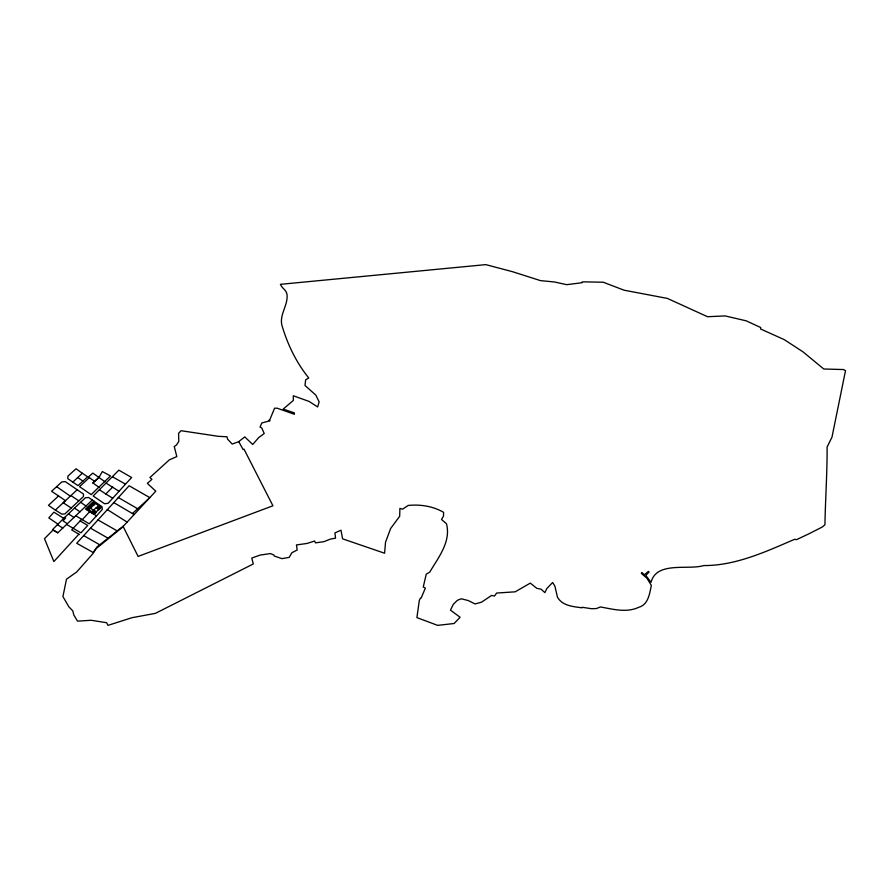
<?xml version="1.0" encoding="UTF-8"?>
<svg xmlns="http://www.w3.org/2000/svg" width="890" height="890" viewBox="0 0 890 890"><rect width="100%" height="100%" fill="white"/><g stroke="black" fill="none" stroke-linecap="round" stroke-linejoin="round"><path stroke-width="1.33" d="M99.046 487.364L92.872 482.936L98.935 477.463L102.35 471.567L110.482 475.928L91.169 494.606L79.566 486.697L89.3 477.607M125.49 484.149L108.124 503.306L104.575 503.762L93.15 495.964L118.871 470.165L131.664 477.541L125.49 484.149L112.629 476.862M149.809 497.632L129.117 485.762L76.729 543.256L93.172 552.501L97.132 546.861L123.699 525.801L134.145 514.553L155.783 491.18L147.351 483.381L151.912 479.343L149.932 477.507L169.334 459.874L176.821 456.581L174.251 446.558L176.52 444.933L178.79 441.384L178.579 433.33L181.059 430.716L218.417 436.334L226.994 436.779L227.606 439.171L232.201 444.077L238.743 441.618L244.783 436.901L252.727 444.499L258.701 437.602L264.219 433.519L261.716 427.912L260.025 427.1L261.816 422.961L270.037 420.759L268.902 420.303L269.982 419.335L274.587 408.221L277.146 408.199L294.412 414.284L294.323 412.86L283.165 409.1L293.377 400.4L293.266 395.75L309.197 401.468L317.63 406.941L319.154 401.868L315.805 395.093L304.981 385.448L305.659 379.83L308.752 377.95C296.515 362.842 287.87 345.098 282.286 326.53C278.425 315.394 288.672 305.003 286.936 293.934C286.046 289.728 281.83 288.16 280.406 284.333L485.795 264.63L512.495 271.695L540.475 280.617L554.359 281.974L566.719 284.666L582.038 282.72L581.893 282.086L583.573 281.852L603.253 282.219L624.024 290.184L667.4 298.417L707.539 316.718L725.172 315.928L746.176 320.823L760.65 327.498L760.605 328.977L784.312 339.668L803.058 351.895L823.751 368.994L843.575 369.55L845.5 370.718L831.983 437.168L827.11 447.047C827.233 472.824 825.408 498.867 824.93 524.788L822.26 527.025L808.732 533.9L796.405 539.707L794.714 539.262C765.967 551.633 735.507 565.773 703.69 565.562C688.193 570.345 656.575 560.911 651.046 582.271L645.817 575.474L649.088 571.97L648.432 571.391L644.404 574.773L641.757 572.493L641.39 573.383L646.963 578.277L651.335 585.386C649.589 593.652 648.321 604.811 638.553 607.369C626.538 613.021 612.865 609.172 600.483 606.958L596.433 608.549L591.616 608.727L582.116 607.269L582.015 607.848C573.149 606.513 562.625 606.012 557.496 597.279L554.893 586.132L552.623 582.494L546.794 588.579L544.891 592.629L541.042 589.158L536.859 588.368L530.295 583.117L515.177 591.817L496.62 593.052L494.529 596.033L491.614 595.443L481.557 602.141L475.082 603.965L468.173 600.516L461.265 598.781L457.416 600.294L453.299 604.321L450.485 610.151L460.097 617.26L454.1 623.512L437.669 625.37L416.898 617.615L419.301 600.561L420.403 598.125L421.148 598.069L425.353 588.134L423.262 587L426.243 574.183L429.725 572.159C438.214 557.707 451.286 541.654 446.457 523.743L441.518 519.471L443.509 516.089L443.62 512.362C433.163 506.188 420.214 504.207 408.187 505.453L402.48 509.225L399.91 508.368L399.677 516.267L390.632 528.504L385.526 542.244L384.58 553.224L342.617 538.839L340.97 530.184L334.918 532.943L335.563 538.139L330.234 539.173L323.993 541.654L315.461 542.878L314.648 541.02L306.994 543.456L296.459 544.925L297.182 549.998L291.842 552.779L289.183 557.374L281.997 558.642L274.376 556.083L273.82 554.971L270.393 553.569L259.991 555.104L251.759 558.086L253.294 563.96L155.372 613.377L131.909 617.716L107.968 625.37L106.644 622.722L91.192 620.274L77.486 621.142L73.814 614.979L72.802 610.896L68.764 606.691L62.912 596.545L66.505 579.168L76.696 571.992L92.883 553.669L96.098 548.652L123.209 526.602M82.314 519.693L89.701 511.628M78.854 534.211L53.867 561.557L44.5 538.695L53.1 529.973L57.783 532.798L92.315 500.035L101.994 506.688L102.294 509.492L89.189 523.832L75.85 515.799M81.669 519.293L71.678 529.895L79.41 534.545M92.315 500.035L88.566 497.466L85.362 497.81L63.713 518.325L52.543 529.639L57.783 532.798M106.477 483.348L119.026 491.28M99.591 489.867L105.788 493.961L112.741 487.041M93.85 510.248L91.436 512.551L94.017 514.309L96.443 511.995L93.65 510.115L96.064 507.812L98.846 509.703L101.249 507.4L98.668 505.665L96.265 507.956M99.591 506.232L98.2 507.556L99.702 508.557M95.464 503.451L88.132 510.315L87.098 509.614L92.894 504.118L93.928 504.808M55.347 510.092L62 514.209L64.97 513.864L83.504 496.486L83.426 494.006L65.326 481.624L61.822 481.913L51.609 491.258L65.482 500.658L55.347 510.092L48.449 505.331L58.551 495.964M93.884 501.115L85.518 509.047L96.498 515.833M72.835 482.102L82.303 473.269L87.632 476.795L77.986 485.617L67.796 478.664L67.896 476.128L76.039 468.774L82.303 473.269M77.196 489.745L70.321 496.142L56.626 486.663M132.399 513.53L148.341 499.001M92.872 482.936L98.935 477.463L105.064 481.835M97.922 519.894L117.246 530.918M90.457 528.126L108.057 538.194M83.682 535.602L99.747 544.791M118.237 497.488L137.572 508.713M113.675 502.527L134.145 514.553M66.65 524.455L80.957 532.854L87.721 525.445L80.122 520.939M105.788 493.961L112.718 498.222M57.416 524.711L62.812 528.07M63.713 518.325L53.934 512.173L48.805 517.913L57.972 524.143M107.301 509.558L127.137 522.096M71.222 507.99L63.223 502.761L70.944 495.574L78.865 500.881M67.395 523.754L63.079 520.884L65.626 517.991L64.748 517.346M74.493 508.112L80.022 511.806M68.486 513.808L74.015 517.524M97.466 506.811L100.047 508.546M92.593 503.762L94.073 504.764M90.001 506.866L91.036 507.556M88.956 507.211L96.064 512.028M92.649 511.405L95.23 513.152M80.623 502.294L86.041 506.043M77.753 477.507L82.926 481.09M94.607 481.368L88.422 476.984L92.838 473.102L98.935 477.463M238.743 441.618L243.126 449.572L244.005 449.15L272.918 505.776L138.106 556.428L123.065 526.313M101.082 507.244L94.451 513.563L87.331 508.746L93.973 502.45L101.082 507.244"/></g></svg>
